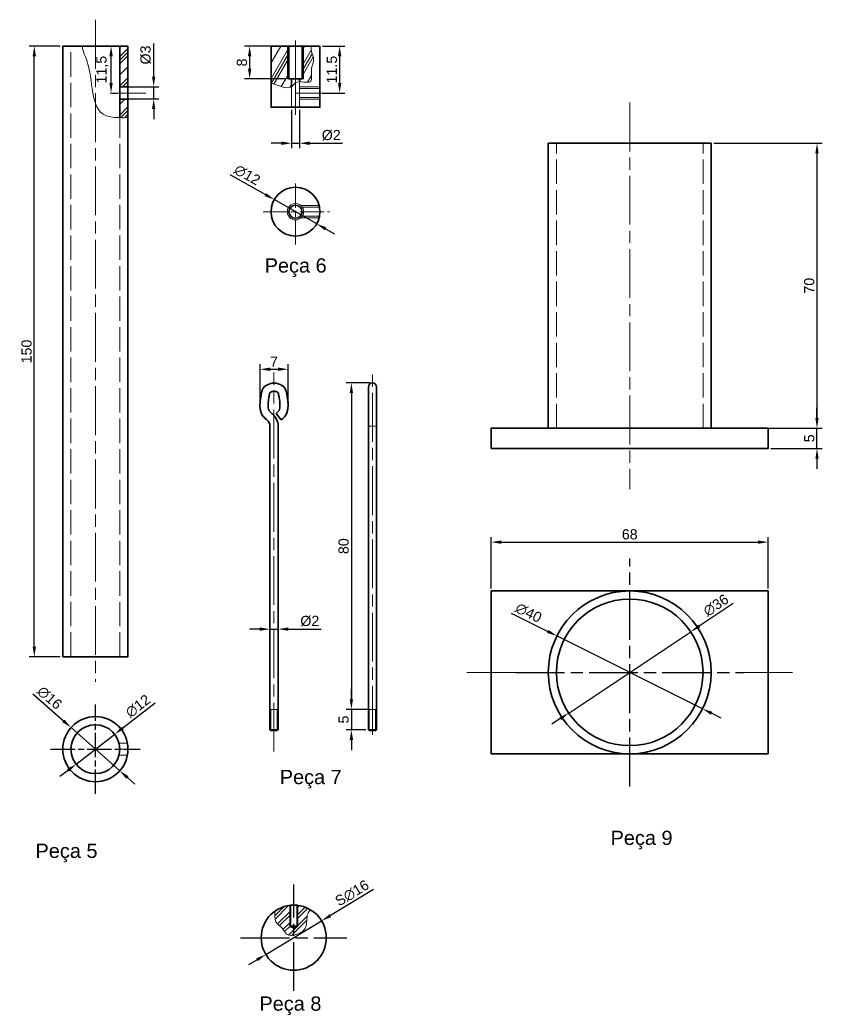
# Model space of a CAD drawing. Header units: millimetres. Extents: x 21 to 831, y -5 to 309.
# Drawn here: x 483.6 to 680.6, y 15.8 to 260.3 of the extents above; entities that cross this region are included whole.
import ezdxf

# ---------------------------------------------------------------- set-up
doc = ezdxf.new("R2010")
doc.units = ezdxf.units.MM
for name, pattern in [('AM_ISO02W050', [7.5, 6, -1.5]), ('AM_ISO08W050', [18, 12, -1.5, 3, -1.5]), ('AM_ISO08W050x2', [9, 6, -0.75, 1.5, -0.75])]:
    doc.linetypes.add(name, pattern=pattern)
for name, color, linetype, lineweight in [('AM_5', 3, 'Continuous', 25), ('AM_6', 2, 'Continuous', 35), ('AM_7', 4, 'AM_ISO08W050', 25), ('Contorno', 7, 'Continuous', 35), ('Cotas', 2, 'Continuous', 18), ('Eixos', 3, 'AM_ISO08W050', 18), ('Inflexão', 7, 'Continuous', 18), ('Invisível', 7, 'AM_ISO02W050', 18), ('Tracejado', 4, 'Continuous', 18)]:
    doc.layers.add(name, color=color, linetype=linetype, lineweight=lineweight)
doc.styles.get("Standard").update_dxf_attribs({"font": 'arial.ttf'})
doc.dimstyles.new('ISO-25$0', dxfattribs={"dimtxt": 2.5, "dimasz": 2.5, "dimexe": 1.25, "dimexo": 0.625, "dimtad": 1, "dimdec": 1, "dimtxsty": 'Standard', "dimcen": 2.5, "dimadec": 0, "dimazin": 0, "dimtfac": 1, "dimtdec": 1, "dimtmove": 0, "dimatfit": 3, "dimfxl": 1, "dimarcsym": 0})
doc.dimstyles.new('ISO-25$3', dxfattribs={"dimtxt": 2.5, "dimasz": 2.5, "dimexe": 1.25, "dimexo": 0.625, "dimtad": 1, "dimdec": 1, "dimtxsty": 'Standard', "dimcen": 2.5, "dimadec": 0, "dimazin": 0, "dimtfac": 1, "dimtdec": 1, "dimtmove": 0, "dimatfit": 3, "dimfxl": 1, "dimarcsym": 0})

# ---------------------------------------------------------------- blocks, each defined once
blk = doc.blocks.new('*D23')
at = {"layer": 'AM_5', "color": 0, "lineweight": -2, "transparency": 16777216}
for p, q in [((654, 230), (680.62, 230)), ((679.37, 227.5), (679.37, 162.5)), ((654, 160), (680.62, 160))]:
    blk.add_line(p, q, dxfattribs=at)
at = {"layer": 'AM_5', "color": 0, "transparency": 16777216}
for points in [[(678.96, 227.5), (679.79, 227.5), (679.37, 230)], [(678.96, 162.5), (679.79, 162.5), (679.37, 160)]]:
    blk.add_solid(points, dxfattribs=at)
at = {"layer": 'Defpoints', "color": 0, "transparency": 16777216}
for p in [(653.37, 230), (653.37, 160), (679.37, 160)]:
    blk.add_point(p, dxfattribs=at)
at = {"layer": 'AM_5', "color": 0, "transparency": 16777216, "insert": (677.47, 195), "char_height": 2.5, "attachment_point": 5, "rotation": 90}
blk.add_mtext('70', dxfattribs=at)
blk = doc.blocks.new('*D24')
at = {"layer": 'AM_5', "color": 0, "lineweight": -2, "transparency": 16777216}
for p, q in [((679.37, 162.5), (679.37, 165)), ((668, 160), (680.62, 160)), ((679.37, 155), (679.37, 160)), ((668, 155), (680.62, 155)), ((679.37, 152.5), (679.37, 150))]:
    blk.add_line(p, q, dxfattribs=at)
at = {"layer": 'AM_5', "color": 0, "transparency": 16777216}
for points in [[(678.96, 162.5), (679.79, 162.5), (679.37, 160)], [(678.96, 152.5), (679.79, 152.5), (679.37, 155)]]:
    blk.add_solid(points, dxfattribs=at)
at = {"layer": 'Defpoints', "color": 0, "transparency": 16777216}
for p in [(667.37, 160), (679.37, 160), (667.37, 155)]:
    blk.add_point(p, dxfattribs=at)
at = {"layer": 'AM_5', "color": 0, "transparency": 16777216, "insert": (677.48, 157.5), "char_height": 2.5, "attachment_point": 5, "rotation": 90}
blk.add_mtext('5', dxfattribs=at)
blk = doc.blocks.new('*D25')
at = {"layer": 'AM_5', "color": 0, "lineweight": -2, "transparency": 16777216}
for p, q in [((599.37, 120.62), (599.37, 133.25)), ((667.37, 120.62), (667.37, 133.25)), ((601.87, 132), (664.87, 132))]:
    blk.add_line(p, q, dxfattribs=at)
at = {"layer": 'AM_5', "color": 0, "transparency": 16777216}
for points in [[(601.87, 132.42), (601.87, 131.58), (599.37, 132)], [(664.87, 132.42), (664.87, 131.58), (667.37, 132)]]:
    blk.add_solid(points, dxfattribs=at)
at = {"layer": 'Defpoints', "color": 0, "transparency": 16777216}
for p in [(667.37, 132), (599.37, 120), (667.37, 120)]:
    blk.add_point(p, dxfattribs=at)
at = {"layer": 'AM_5', "color": 0, "transparency": 16777216, "insert": (633.37, 133.9), "char_height": 2.5, "attachment_point": 5}
blk.add_mtext('68', dxfattribs=at)
blk = doc.blocks.new('*D26')
at = {"layer": 'AM_5', "color": 0, "lineweight": -2, "transparency": 16777216}
for p, q in [((658.79, 116.95), (650.43, 111.37)), ((618.4, 90.02), (648.35, 109.98)), ((616.32, 88.63), (614.24, 87.24))]:
    blk.add_line(p, q, dxfattribs=at)
at = {"layer": 'AM_5', "color": 0, "transparency": 16777216}
for points in [[(650.2, 111.72), (650.66, 111.02), (648.35, 109.98)], [(616.09, 88.98), (616.55, 88.28), (618.4, 90.02)]]:
    blk.add_solid(points, dxfattribs=at)
at = {"layer": 'Defpoints', "color": 0, "transparency": 16777216}
for p in [(648.35, 109.98), (618.4, 90.02)]:
    blk.add_point(p, dxfattribs=at)
at = {"layer": 'AM_5', "color": 0, "transparency": 16777216, "insert": (654.56, 116.49), "char_height": 2.5, "attachment_point": 5, "rotation": 33.6901}
blk.add_mtext('∅36', dxfattribs=at)
blk = doc.blocks.new('*D27')
at = {"layer": 'AM_5', "color": 0, "lineweight": -2, "transparency": 16777216}
for p, q in [((604.27, 114.55), (613.25, 110.06)), ((651.26, 91.06), (615.49, 108.94)), ((653.5, 89.94), (655.74, 88.82))]:
    blk.add_line(p, q, dxfattribs=at)
at = {"layer": 'AM_5', "color": 0, "transparency": 16777216}
for points in [[(613.44, 110.43), (613.06, 109.69), (615.49, 108.94)], [(653.69, 90.31), (653.31, 89.57), (651.26, 91.06)]]:
    blk.add_solid(points, dxfattribs=at)
at = {"layer": 'Defpoints', "color": 0, "transparency": 16777216}
for p in [(615.49, 108.94), (651.26, 91.06)]:
    blk.add_point(p, dxfattribs=at)
at = {"layer": 'AM_5', "color": 0, "transparency": 16777216, "insert": (608.52, 114.63), "char_height": 2.5, "attachment_point": 5, "rotation": 333.4349}
blk.add_mtext('∅40', dxfattribs=at)
blk = doc.blocks.new('*D28')
at = {"layer": 'AM_5', "color": 0, "lineweight": -2, "transparency": 16777216}
for p, q in [((493.49, 253.84), (485.86, 253.84)), ((487.11, 106.34), (487.11, 251.34)), ((493.49, 103.84), (485.86, 103.84))]:
    blk.add_line(p, q, dxfattribs=at)
at = {"layer": 'AM_5', "color": 0, "transparency": 16777216}
for points in [[(486.7, 251.34), (487.53, 251.34), (487.11, 253.84)], [(486.7, 106.34), (487.53, 106.34), (487.11, 103.84)]]:
    blk.add_solid(points, dxfattribs=at)
at = {"layer": 'Defpoints', "color": 0, "transparency": 16777216}
for p in [(487.11, 253.84), (494.11, 253.84), (494.11, 103.84)]:
    blk.add_point(p, dxfattribs=at)
at = {"layer": 'AM_5', "color": 0, "transparency": 16777216, "insert": (485.21, 178.84), "char_height": 2.5, "attachment_point": 5, "rotation": 90}
blk.add_mtext('150', dxfattribs=at)
blk = doc.blocks.new('*D29')
at = {"layer": 'AM_5', "color": 0, "lineweight": -2, "transparency": 16777216}
for p, q in [((516.77, 92.47), (508.84, 86.33)), ((497.37, 77.46), (506.86, 84.8)), ((495.39, 75.93), (493.41, 74.4))]:
    blk.add_line(p, q, dxfattribs=at)
at = {"layer": 'AM_5', "color": 0, "transparency": 16777216}
for points in [[(508.58, 86.66), (509.09, 86), (506.86, 84.8)], [(495.14, 76.26), (495.65, 75.6), (497.37, 77.46)]]:
    blk.add_solid(points, dxfattribs=at)
at = {"layer": 'Defpoints', "color": 0, "transparency": 16777216}
for p in [(506.86, 84.8), (497.37, 77.46)]:
    blk.add_point(p, dxfattribs=at)
at = {"layer": 'AM_5', "color": 0, "transparency": 16777216, "insert": (512.59, 91.72), "char_height": 2.5, "attachment_point": 5, "rotation": 37.7151}
blk.add_mtext('∅12', dxfattribs=at)
blk = doc.blocks.new('*D30')
at = {"layer": 'AM_5', "color": 0, "lineweight": -2, "transparency": 16777216}
for p, q in [((486.74, 94.77), (494.26, 88.1)), ((508.1, 75.83), (496.13, 86.44)), ((509.97, 74.17), (511.84, 72.51))]:
    blk.add_line(p, q, dxfattribs=at)
at = {"layer": 'AM_5', "color": 0, "transparency": 16777216}
for points in [[(494.53, 88.41), (493.98, 87.79), (496.13, 86.44)], [(510.25, 74.48), (509.69, 73.86), (508.1, 75.83)]]:
    blk.add_solid(points, dxfattribs=at)
at = {"layer": 'Defpoints', "color": 0, "transparency": 16777216}
for p in [(496.13, 86.44), (508.1, 75.83)]:
    blk.add_point(p, dxfattribs=at)
at = {"layer": 'AM_5', "color": 0, "transparency": 16777216, "insert": (490.87, 93.74), "char_height": 2.5, "attachment_point": 5, "rotation": 318.438}
blk.add_mtext('∅16', dxfattribs=at)
blk = doc.blocks.new('*D31')
at = {"layer": 'AM_5', "color": 0, "lineweight": -2, "transparency": 16777216}
for p, q in [((570.42, 46.62), (559.83, 40.24)), ((543.98, 30.69), (557.69, 38.95)), ((541.84, 29.4), (539.7, 28.12))]:
    blk.add_line(p, q, dxfattribs=at)
at = {"layer": 'AM_5', "color": 0, "transparency": 16777216}
for points in [[(559.62, 40.6), (560.05, 39.88), (557.69, 38.95)], [(541.63, 29.76), (542.06, 29.05), (543.98, 30.69)]]:
    blk.add_solid(points, dxfattribs=at)
at = {"layer": 'Defpoints', "color": 0, "transparency": 16777216}
for p in [(557.69, 38.95), (543.98, 30.69)]:
    blk.add_point(p, dxfattribs=at)
at = {"layer": 'AM_5', "color": 0, "transparency": 16777216, "insert": (565.18, 45.76), "char_height": 2.5, "attachment_point": 5, "rotation": 31.0631}
blk.add_mtext('S∅16', dxfattribs=at)
blk = doc.blocks.new('*D32')
at = {"layer": 'AM_5', "color": 0, "lineweight": -2, "transparency": 16777216}
for p, q in [((542.5, 110.62), (540, 110.62)), ((545, 111.02), (545, 109.37)), ((545, 110.62), (547, 110.62)), ((547, 111.02), (547, 109.37)), ((549.5, 110.62), (557.58, 110.62))]:
    blk.add_line(p, q, dxfattribs=at)
at = {"layer": 'AM_5', "color": 0, "transparency": 16777216}
for points in [[(542.5, 111.04), (542.5, 110.21), (545, 110.62)], [(549.5, 111.04), (549.5, 110.21), (547, 110.62)]]:
    blk.add_solid(points, dxfattribs=at)
at = {"layer": 'Defpoints', "color": 0, "transparency": 16777216}
for p in [(545, 111.65), (547, 111.65), (547, 110.62)]:
    blk.add_point(p, dxfattribs=at)
at = {"layer": 'AM_5', "color": 0, "transparency": 16777216, "insert": (554.79, 112.6), "char_height": 2.5, "attachment_point": 5}
blk.add_mtext('%%C2', dxfattribs=at)
blk = doc.blocks.new('*D33')
at = {"layer": 'AM_5', "color": 0, "lineweight": -2, "transparency": 16777216}
for p, q in [((516.43, 246.38), (516.43, 254.49)), ((510.05, 243.88), (517.68, 243.88)), ((516.43, 240.88), (516.43, 243.88)), ((510.05, 240.88), (517.68, 240.88)), ((516.43, 238.38), (516.43, 235.88))]:
    blk.add_line(p, q, dxfattribs=at)
at = {"layer": 'AM_5', "color": 0, "transparency": 16777216}
for points in [[(516.01, 246.38), (516.84, 246.38), (516.43, 243.88)], [(516.01, 238.38), (516.84, 238.38), (516.43, 240.88)]]:
    blk.add_solid(points, dxfattribs=at)
at = {"layer": 'Defpoints', "color": 0, "transparency": 16777216}
for p in [(509.43, 243.88), (516.43, 243.88), (509.43, 240.88)]:
    blk.add_point(p, dxfattribs=at)
at = {"layer": 'AM_5', "color": 0, "transparency": 16777216, "insert": (514.46, 251.68), "char_height": 2.5, "attachment_point": 5, "rotation": 90}
blk.add_mtext('%%C3', dxfattribs=at)
blk = doc.blocks.new('*D34')
at = {"layer": 'AM_5', "color": 0, "lineweight": -2, "transparency": 16777216}
for p, q in [((535.17, 222.35), (543.88, 217.39)), ((556.48, 210.21), (546.05, 216.15)), ((558.65, 208.97), (560.82, 207.74))]:
    blk.add_line(p, q, dxfattribs=at)
at = {"layer": 'AM_5', "color": 0, "transparency": 16777216}
for points in [[(544.09, 217.75), (543.67, 217.02), (546.05, 216.15)], [(558.86, 209.34), (558.45, 208.61), (556.48, 210.21)]]:
    blk.add_solid(points, dxfattribs=at)
at = {"layer": 'Defpoints', "color": 0, "transparency": 16777216}
for p in [(546.05, 216.15), (556.48, 210.21)]:
    blk.add_point(p, dxfattribs=at)
at = {"layer": 'AM_5', "color": 0, "transparency": 16777216, "insert": (539.41, 222.2), "char_height": 2.5, "attachment_point": 5, "rotation": 330.3407}
blk.add_mtext('∅12', dxfattribs=at)
blk = doc.blocks.new('*D35')
at = {"layer": 'AM_5', "color": 0, "lineweight": -2, "transparency": 16777216}
for p, q in [((557.89, 253.84), (563.36, 253.84)), ((562.11, 251.34), (562.11, 244.84)), ((557.89, 242.34), (563.36, 242.34))]:
    blk.add_line(p, q, dxfattribs=at)
at = {"layer": 'AM_5', "color": 0, "transparency": 16777216}
for points in [[(561.7, 251.34), (562.53, 251.34), (562.11, 253.84)], [(561.7, 244.84), (562.53, 244.84), (562.11, 242.34)]]:
    blk.add_solid(points, dxfattribs=at)
at = {"layer": 'Defpoints', "color": 0, "transparency": 16777216}
for p in [(557.27, 253.84), (557.27, 242.34), (562.11, 242.34)]:
    blk.add_point(p, dxfattribs=at)
at = {"layer": 'AM_5', "color": 0, "transparency": 16777216, "insert": (560.21, 248.09), "char_height": 2.5, "attachment_point": 5, "rotation": 90}
blk.add_mtext('11.5', dxfattribs=at)
blk = doc.blocks.new('*D36')
at = {"layer": 'AM_5', "color": 0, "lineweight": -2, "transparency": 16777216}
for p, q in [((550.27, 238.22), (550.27, 228.75)), ((552.27, 238.22), (552.27, 228.75)), ((547.77, 230), (545.27, 230)), ((550.27, 230), (552.27, 230)), ((554.77, 230), (562.85, 230))]:
    blk.add_line(p, q, dxfattribs=at)
at = {"layer": 'AM_5', "color": 0, "transparency": 16777216}
for points in [[(547.77, 230.42), (547.77, 229.58), (550.27, 230)], [(554.77, 230.42), (554.77, 229.58), (552.27, 230)]]:
    blk.add_solid(points, dxfattribs=at)
at = {"layer": 'Defpoints', "color": 0, "transparency": 16777216}
for p in [(550.27, 238.84), (552.27, 238.84), (552.27, 230)]:
    blk.add_point(p, dxfattribs=at)
at = {"layer": 'AM_5', "color": 0, "transparency": 16777216, "insert": (560.06, 231.97), "char_height": 2.5, "attachment_point": 5}
blk.add_mtext('%%C2', dxfattribs=at)
blk = doc.blocks.new('*D45')
at = {"layer": 'AM_5', "color": 0, "lineweight": -2, "transparency": 16777216}
for p, q in [((546.69, 253.84), (538.75, 253.84)), ((540, 251.34), (540, 248.34)), ((548.64, 245.84), (538.75, 245.84))]:
    blk.add_line(p, q, dxfattribs=at)
at = {"layer": 'AM_5', "color": 0, "transparency": 16777216}
for points in [[(539.58, 251.34), (540.42, 251.34), (540, 253.84)], [(539.58, 248.34), (540.42, 248.34), (540, 245.84)]]:
    blk.add_solid(points, dxfattribs=at)
at = {"layer": 'Defpoints', "color": 0, "transparency": 16777216}
for p in [(547.32, 253.84), (540, 245.84), (549.27, 245.84)]:
    blk.add_point(p, dxfattribs=at)
at = {"layer": 'AM_5', "color": 0, "transparency": 16777216, "insert": (538.1, 249.84), "char_height": 2.5, "attachment_point": 5, "rotation": 90}
blk.add_mtext('8', dxfattribs=at)
blk = doc.blocks.new('*D57')
at = {"layer": 'AM_5', "color": 0, "lineweight": -2, "transparency": 16777216}
for p, q in [((569.55, 171.1), (563.75, 171.1)), ((565, 168.6), (565, 93.42)), ((569.55, 90.92), (563.75, 90.92))]:
    blk.add_line(p, q, dxfattribs=at)
at = {"layer": 'AM_5', "color": 0, "transparency": 16777216}
for points in [[(564.58, 168.6), (565.42, 168.6), (565, 171.1)], [(564.58, 93.42), (565.42, 93.42), (565, 90.92)]]:
    blk.add_solid(points, dxfattribs=at)
at = {"layer": 'Defpoints', "color": 0, "transparency": 16777216}
for p in [(570.18, 171.1), (565, 90.92), (570.18, 90.92)]:
    blk.add_point(p, dxfattribs=at)
at = {"layer": 'AM_5', "color": 0, "transparency": 16777216, "insert": (563.1, 131.01), "char_height": 2.5, "attachment_point": 5, "rotation": 90}
blk.add_mtext('80', dxfattribs=at)
blk = doc.blocks.new('*D58')
at = {"layer": 'AM_5', "color": 0, "lineweight": -2, "transparency": 16777216}
for p, q in [((565, 93.42), (565, 95.92)), ((568.55, 90.92), (563.75, 90.92)), ((565, 90.92), (565, 85.92)), ((568.55, 85.92), (563.75, 85.92)), ((565, 83.42), (565, 80.92))]:
    blk.add_line(p, q, dxfattribs=at)
at = {"layer": 'AM_5', "color": 0, "transparency": 16777216}
for points in [[(564.58, 93.42), (565.42, 93.42), (565, 90.92)], [(564.58, 83.42), (565.42, 83.42), (565, 85.92)]]:
    blk.add_solid(points, dxfattribs=at)
at = {"layer": 'Defpoints', "color": 0, "transparency": 16777216}
for p in [(569.18, 90.92), (565, 85.92), (569.18, 85.92)]:
    blk.add_point(p, dxfattribs=at)
at = {"layer": 'AM_5', "color": 0, "transparency": 16777216, "insert": (563.1, 88.42), "char_height": 2.5, "attachment_point": 5, "rotation": 90}
blk.add_mtext('5', dxfattribs=at)
blk = doc.blocks.new('*D59')
at = {"layer": 'AM_5', "color": 0, "lineweight": -2, "transparency": 16777216}
for p, q in [((542.55, 165.92), (542.55, 175.72)), ((545.05, 174.47), (546.95, 174.47)), ((549.45, 165.92), (549.45, 175.72))]:
    blk.add_line(p, q, dxfattribs=at)
at = {"layer": 'AM_5', "color": 0, "transparency": 16777216}
for points in [[(545.05, 174.89), (545.05, 174.06), (542.55, 174.47)], [(546.95, 174.89), (546.95, 174.06), (549.45, 174.47)]]:
    blk.add_solid(points, dxfattribs=at)
at = {"layer": 'Defpoints', "color": 0, "transparency": 16777216}
for p in [(549.45, 174.47), (542.55, 165.3), (549.45, 165.3)]:
    blk.add_point(p, dxfattribs=at)
at = {"layer": 'AM_5', "color": 0, "transparency": 16777216, "insert": (546, 176.35), "char_height": 2.5, "attachment_point": 5}
blk.add_mtext('7', dxfattribs=at)
blk = doc.blocks.new('Haste de suspensão do pêndulo')
at = {"layer": 'Contorno'}
for p, q in [((1.76, -6.68), (0.54, -5.1)), ((-0.98, -77.79), (-0.98, -8.24)), ((1.02, -82.79), (1.02, -8.24)), ((-0.98, -77.79), (-0.98, -82.79)), ((-0.98, -82.79), (1.02, -82.79)), ((-0.98, -82.79), (-0.78, -82.99)), ((-0.78, -82.99), (0.08, -82.99)), ((0.78, -82.99), (-0.08, -82.99)), ((0.98, -82.79), (0.78, -82.99))]:
    blk.add_line(p, q, dxfattribs=at)
for radius in [2, 4]:
    blk.add_arc((-2.98, -8.24), radius, 0, 51.2924, dxfattribs=at)
for points, knots in [([(0.02, 2.39), (-0.32, 2.35), (-1.29, 2.22), (-2.81, 1.34), (-3.37, -1.57), (-3.8, -4.8), (-2.18, -6.32), (-1.73, -6.68)], [0, 0, 0, 0, 1.015842, 2.968754, 4.686662, 9.690498, 11.378406, 11.378406, 11.378406, 11.378406]), ([(-2.68, 1.05), (-2.72, 0.99), (-2.74, 0.94), (-2.8, 0.83), (-2.83, 0.77), (-2.87, 0.68), (-2.88, 0.63), (-2.91, 0.56), (-2.92, 0.52), (-2.97, 0.39), (-2.99, 0.29), (-3.04, 0.11), (-3.05, 0.03), (-3.1, -0.18), (-3.12, -0.3), (-3.16, -0.54), (-3.18, -0.67), (-3.25, -1.09), (-3.3, -1.39), (-3.38, -1.99), (-3.41, -2.29), (-3.44, -2.83), (-3.45, -3.07), (-3.43, -3.58), (-3.41, -3.83), (-3.33, -4.32), (-3.28, -4.57), (-3.12, -5.03), (-3.02, -5.25), (-2.84, -5.54), (-2.78, -5.62), (-2.66, -5.78), (-2.6, -5.86), (-2.45, -6.03), (-2.36, -6.12), (-2.19, -6.29), (-2.1, -6.37), (-1.91, -6.53), (-1.82, -6.6), (-1.73, -6.68)], [3.081035, 3.081035, 3.081035, 3.081035, 3.277809, 3.277809, 3.474583, 3.474583, 3.589021, 3.589021, 3.703459, 3.703459, 4.031854, 4.031854, 4.267018, 4.267018, 4.620797, 4.620797, 4.974576, 4.974576, 5.817203, 5.817203, 6.659829, 6.659829, 7.356631, 7.356631, 8.12125, 8.12125, 8.885868, 8.885868, 9.650487, 9.650487, 9.966106, 9.966106, 10.281726, 10.281726, 10.655249, 10.655249, 11.028772, 11.028772, 11.368108, 11.368108, 11.368108, 11.368108]), ([(-2.68, 1.05), (-2.72, 0.99), (-2.74, 0.94), (-2.8, 0.83), (-2.83, 0.77), (-2.87, 0.68), (-2.88, 0.63), (-2.91, 0.56), (-2.92, 0.52), (-2.97, 0.39), (-2.99, 0.29), (-3.04, 0.11), (-3.05, 0.03), (-3.1, -0.18), (-3.12, -0.3), (-3.16, -0.54), (-3.18, -0.67), (-3.25, -1.09), (-3.3, -1.39), (-3.38, -1.99), (-3.41, -2.29), (-3.44, -2.83), (-3.45, -3.07), (-3.43, -3.58), (-3.41, -3.83), (-3.33, -4.32), (-3.28, -4.57), (-3.12, -5.03), (-3.02, -5.25), (-2.84, -5.54), (-2.78, -5.62), (-2.66, -5.78), (-2.6, -5.86), (-2.45, -6.03), (-2.36, -6.12), (-2.19, -6.29), (-2.1, -6.37), (-1.91, -6.53), (-1.82, -6.6), (-1.73, -6.68)], [3.081035, 3.081035, 3.081035, 3.081035, 3.277809, 3.277809, 3.474583, 3.474583, 3.589021, 3.589021, 3.703459, 3.703459, 4.031854, 4.031854, 4.267018, 4.267018, 4.620797, 4.620797, 4.974576, 4.974576, 5.817203, 5.817203, 6.659829, 6.659829, 7.356631, 7.356631, 8.12125, 8.12125, 8.885868, 8.885868, 9.650487, 9.650487, 9.966106, 9.966106, 10.281726, 10.281726, 10.655249, 10.655249, 11.028772, 11.028772, 11.368108, 11.368108, 11.368108, 11.368108]), ([(-0.98, 0), (-0.98, 0), (-0.99, -0.02), (-1.03, -0.13), (-1.08, -0.28), (-1.14, -0.6), (-1.16, -0.72), (-1.21, -0.99), (-1.23, -1.13), (-1.3, -1.52), (-1.34, -1.78), (-1.42, -2.5), (-1.45, -2.93), (-1.43, -3.59), (-1.39, -3.84), (-1.31, -4.13), (-1.28, -4.21), (-1.23, -4.33), (-1.21, -4.37), (-1.14, -4.48), (-1.09, -4.55), (-0.92, -4.73), (-0.81, -4.84), (-0.54, -5.07), (-0.37, -5.21), (0.02, -5.59)], [3.081035, 3.081035, 3.081035, 3.081035, 3.501861, 3.501861, 4.307435, 4.307435, 4.709104, 4.709104, 5.110774, 5.110774, 5.914113, 5.914113, 7.398486, 7.398486, 8.611286, 8.611286, 9.240252, 9.240252, 9.668711, 9.668711, 10.354076, 10.354076, 11.039441, 11.039441, 11.800283, 11.800283, 11.800283, 11.800283]), ([(0.02, 0.37), (0.09, 0.38), (-0.06, 0.36), (-0.27, 0.33), (-0.35, 0.31), (-0.46, 0.28), (-0.51, 0.27), (-0.61, 0.23), (-0.65, 0.21), (-0.79, 0.15), (-0.86, 0.1), (-0.95, 0.03), (-0.98, 0), (-0.98, 0)], [0, 0, 0, 0, 0.542862, 0.542862, 0.942699, 0.942699, 1.275435, 1.275435, 1.60817, 1.60817, 2.27364, 2.27364, 2.860374, 2.860374, 2.860374, 2.860374]), ([(0.02, 0.37), (-0.06, 0.38), (0.09, 0.36), (0.3, 0.33), (0.38, 0.31), (0.49, 0.28), (0.54, 0.27), (0.64, 0.23), (0.69, 0.21), (0.82, 0.15), (0.89, 0.1), (0.99, 0.03), (1.01, 0), (1.01, 0)], [0, 0, 0, 0, 0.542862, 0.542862, 0.942699, 0.942699, 1.275435, 1.275435, 1.60817, 1.60817, 2.27364, 2.27364, 2.860374, 2.860374, 2.860374, 2.860374]), ([(0.02, 2.39), (0.35, 2.35), (1.33, 2.22), (2.85, 1.34), (3.4, -1.57), (3.83, -4.8), (2.21, -6.32), (1.76, -6.68)], [0, 0, 0, 0, 1.015842, 2.968754, 4.686662, 9.690498, 11.378406, 11.378406, 11.378406, 11.378406]), ([(1.01, 0), (1.01, 0), (1.02, -0.02), (1.07, -0.13), (1.11, -0.28), (1.17, -0.6), (1.2, -0.72), (1.24, -0.99), (1.27, -1.13), (1.33, -1.52), (1.37, -1.78), (1.46, -2.5), (1.48, -2.93), (1.46, -3.59), (1.43, -3.84), (1.35, -4.13), (1.32, -4.21), (1.26, -4.33), (1.24, -4.37), (1.18, -4.48), (1.12, -4.55), (0.95, -4.73), (0.85, -4.84), (0.66, -4.99), (0.61, -5.04), (0.54, -5.1)], [3.081035, 3.081035, 3.081035, 3.081035, 3.501861, 3.501861, 4.307435, 4.307435, 4.709104, 4.709104, 5.110774, 5.110774, 5.914113, 5.914113, 7.398486, 7.398486, 8.611286, 8.611286, 9.240252, 9.240252, 9.668711, 9.668711, 10.354076, 10.354076, 11.039441, 11.039441, 11.319269, 11.319269, 11.319269, 11.319269]), ([(2.71, 1.05), (2.75, 0.99), (2.78, 0.94), (2.83, 0.83), (2.86, 0.77), (2.9, 0.68), (2.92, 0.63), (2.94, 0.56), (2.95, 0.52), (3, 0.39), (3.02, 0.29), (3.07, 0.11), (3.09, 0.03), (3.13, -0.18), (3.15, -0.3), (3.19, -0.54), (3.22, -0.67), (3.29, -1.09), (3.33, -1.39), (3.41, -1.99), (3.44, -2.29), (3.47, -2.83), (3.48, -3.07), (3.46, -3.58), (3.44, -3.83), (3.37, -4.32), (3.31, -4.57), (3.15, -5.03), (3.05, -5.25), (2.87, -5.54), (2.81, -5.62), (2.69, -5.78), (2.63, -5.86), (2.48, -6.03), (2.4, -6.12), (2.22, -6.29), (2.13, -6.37), (1.95, -6.53), (1.86, -6.6), (1.77, -6.68)], [3.081035, 3.081035, 3.081035, 3.081035, 3.277809, 3.277809, 3.474583, 3.474583, 3.589021, 3.589021, 3.703459, 3.703459, 4.031854, 4.031854, 4.267018, 4.267018, 4.620797, 4.620797, 4.974576, 4.974576, 5.817203, 5.817203, 6.659829, 6.659829, 7.356631, 7.356631, 8.12125, 8.12125, 8.885868, 8.885868, 9.650487, 9.650487, 9.966106, 9.966106, 10.281726, 10.281726, 10.655249, 10.655249, 11.028772, 11.028772, 11.368108, 11.368108, 11.368108, 11.368108]), ([(2.71, 1.05), (2.75, 0.99), (2.78, 0.94), (2.83, 0.83), (2.86, 0.77), (2.9, 0.68), (2.92, 0.63), (2.94, 0.56), (2.95, 0.52), (3, 0.39), (3.02, 0.29), (3.07, 0.11), (3.09, 0.03), (3.13, -0.18), (3.15, -0.3), (3.19, -0.54), (3.22, -0.67), (3.29, -1.09), (3.33, -1.39), (3.41, -1.99), (3.44, -2.29), (3.47, -2.83), (3.48, -3.07), (3.46, -3.58), (3.44, -3.83), (3.37, -4.32), (3.31, -4.57), (3.15, -5.03), (3.05, -5.25), (2.87, -5.54), (2.81, -5.62), (2.69, -5.78), (2.63, -5.86), (2.48, -6.03), (2.4, -6.12), (2.22, -6.29), (2.13, -6.37), (1.95, -6.53), (1.86, -6.6), (1.77, -6.68)], [3.081035, 3.081035, 3.081035, 3.081035, 3.277809, 3.277809, 3.474583, 3.474583, 3.589021, 3.589021, 3.703459, 3.703459, 4.031854, 4.031854, 4.267018, 4.267018, 4.620797, 4.620797, 4.974576, 4.974576, 5.817203, 5.817203, 6.659829, 6.659829, 7.356631, 7.356631, 8.12125, 8.12125, 8.885868, 8.885868, 9.650487, 9.650487, 9.966106, 9.966106, 10.281726, 10.281726, 10.655249, 10.655249, 11.028772, 11.028772, 11.368108, 11.368108, 11.368108, 11.368108])]:
    blk.add_open_spline(points, degree=3, knots=knots, dxfattribs=at)
at = {"layer": 'Eixos'}
blk.add_line((0, -88.15), (0, 4.94), dxfattribs=at)
at = {"layer": 'Inflexão'}
for p, q in [((-0.98, -77.79), (0.99, -77.79)), ((-0.78, -77.79), (-0.78, -82.99)), ((0.78, -77.79), (0.78, -82.99)), ((-0.98, -82.79), (0.99, -82.79))]:
    blk.add_line(p, q, dxfattribs=at)
blk = doc.blocks.new('Massa')
at = {"layer": 'Tracejado'}
h = blk.add_hatch(dxfattribs=at)
h.set_pattern_fill('ANSI32', color=256, scale=0.2, style=0)
h.set_pattern_definition([(45, (-552.6079, -34.8228), (-1.3470384, 1.3470384), []), (45, (-551.7099, -34.8228), (-1.3470384, 1.3470384), [])])
edge = h.paths.add_edge_path()
edge.add_arc((0, 0), 8, 97.1808, 124.5412)
edge.add_spline(control_points=[(-4.54, 6.59), (-4.66, 5.61), (-4.89, 3.79), (-2.75, 2.55), (-1.93, 0.58), (-0.67, 0.48), (0, 0.6)], knot_values=[0, 0, 0, 0, 2.675639, 4.999903, 6.690878, 8.524805, 8.524805, 8.524805, 8.524805], degree=3, periodic=0)
edge.add_line((0, 0.6), (0, 2.35))
edge.add_line((0, 2.35), (-0.82, 2.74))
edge.add_line((-0.82, 2.74), (-0.8, 2.74))
edge.add_line((-0.8, 2.74), (-1, 2.94))
edge.add_line((-1, 2.94), (-1, 7.94))
edge = h.paths.add_edge_path()
edge.add_spline(control_points=[(0, 0.6), (0.28, 0.65), (1.56, 1.01), (3.54, 2.49), (2.96, 5.28), (3.84, 6.53), (4.09, 6.88)], knot_values=[8.524805, 8.524805, 8.524805, 8.524805, 9.301451, 12.011332, 15.290899, 16.540649, 16.540649, 16.540649, 16.540649], degree=3, periodic=0)
edge.add_arc((0, 0), 8, 59.2691, 82.8192)
edge.add_line((1, 7.94), (1, 2.94))
edge.add_line((1, 2.94), (0.8, 2.74))
edge.add_line((0.8, 2.74), (0.82, 2.74))
edge.add_line((0.82, 2.74), (0, 2.35))
edge.add_line((0, 2.35), (0, 0.6))
at = {"layer": 'AM_7'}
for p, q in [((0, -13.06), (0, 13.06)), ((-13.06, 0), (13.06, 0))]:
    blk.add_line(p, q, dxfattribs=at)
at = {"layer": 'Contorno'}
for p, q in [((-0.8, 2.74), (-0.8, 7.96)), ((0.8, 2.74), (0.8, 7.96)), ((0, 2.74), (-0.82, 2.74)), ((0, 2.35), (-0.82, 2.74)), ((-0.8, 2.74), (-0.8, 2.74)), ((0, 2.74), (0.82, 2.74)), ((0, 2.35), (0.82, 2.74)), ((0.8, 2.74), (0.8, 2.74))]:
    blk.add_line(p, q, dxfattribs=at)
blk.add_circle((0, 0), 8, dxfattribs=at)
at = {"layer": 'Inflexão'}
for p, q in [((-1, 7.94), (-1, 2.94)), ((0, 7.94), (0, 7.94)), ((1, 7.94), (1, 2.94)), ((0, 2.94), (-1, 2.94)), ((-1, 2.94), (-0.8, 2.74)), ((0, 2.94), (1, 2.94)), ((1, 2.94), (0.8, 2.74))]:
    blk.add_line(p, q, dxfattribs=at)
blk.add_spline([(-4.54, 6.59), (-4.38, 3.92), (-2.79, 2.23), (-1.77, 0.88), (0.84, 0.83), (2.92, 2.57), (3.45, 5.8), (4.09, 6.88)], degree=3, dxfattribs=at)
blk = doc.blocks.new('Contentor de líquido')
at = {"layer": 'Contorno'}
for points in [[(-20, 5), (20, 5), (20, 75), (-20, 75)], [(-34, 0), (34, 0), (34, 5), (-34, 5)]]:
    blk.add_lwpolyline(points, close=True, dxfattribs=at)
at = {"layer": 'Eixos'}
blk.add_line((0, 85), (0, -10), dxfattribs=at)
at = {"layer": 'Invisível'}
for p, q in [((-18, 5), (-18, 75)), ((18, 5), (18, 75))]:
    blk.add_line(p, q, dxfattribs=at)
blk = doc.blocks.new('*D72')
at = {"layer": 'AM_5', "color": 0, "lineweight": -2, "transparency": 16777216}
for p, q in [((506.38, 253.84), (507.22, 253.84)), ((505.97, 244.84), (505.97, 251.34)), ((506.38, 242.34), (507.22, 242.34))]:
    blk.add_line(p, q, dxfattribs=at)
at = {"layer": 'AM_5', "color": 0, "transparency": 16777216}
for points in [[(505.55, 251.34), (506.38, 251.34), (505.97, 253.84)], [(505.55, 244.84), (506.38, 244.84), (505.97, 242.34)]]:
    blk.add_solid(points, dxfattribs=at)
at = {"layer": 'Defpoints', "color": 0, "transparency": 16777216}
for p in [(505.75, 253.84), (505.97, 253.84), (505.75, 242.34)]:
    blk.add_point(p, dxfattribs=at)
at = {"layer": 'AM_5', "color": 0, "transparency": 16777216, "insert": (503.84, 248.09), "char_height": 2.5, "attachment_point": 5, "rotation": 90}
blk.add_mtext('11,5', dxfattribs=at)

msp = doc.modelspace()

# ---------------------------------------------------------------- hatches: boundary and pattern name
at = {"layer": 'Tracejado'}
h = msp.add_hatch(dxfattribs=at)
h.set_pattern_fill('PLASTI', color=256, scale=0.8, angle=45)
h.paths.add_polyline_path([(510.11, 253.84), (508.11, 253.84), (508.11, 243.84), (510.11, 243.84)])
edge = h.paths.add_edge_path()
edge.add_line((510.11, 240.84), (508.11, 240.84))
edge.add_line((508.11, 240.84), (508.11, 236.29))
edge.add_spline(control_points=[(508.11, 236.29), (508.8, 236.28), (509.46, 236.28), (510.11, 236.29)], knot_values=[0, 0, 0, 0, 2, 2, 2, 2], degree=3, periodic=0)
edge.add_line((510.11, 236.29), (510.11, 240.84))
h = msp.add_hatch(dxfattribs=at)
h.set_pattern_fill('PLASTI', color=256, scale=0.8, angle=60)
edge = h.paths.add_edge_path()
edge.add_line((549.27, 253.84), (545.27, 253.84))
edge.add_line((545.27, 253.84), (545.27, 244.81))
edge.add_spline(control_points=[(545.27, 244.81), (546.11, 244.48), (547.65, 243.88), (549.66, 243.47), (550.27, 243.88)], knot_values=[0, 0, 0, 0, 2.835403, 5.15683, 5.15683, 5.15683, 5.15683], degree=3, periodic=0)
edge.add_line((550.27, 243.88), (550.27, 245.84))
edge.add_line((550.27, 245.84), (549.67, 245.84))
edge.add_line((549.67, 245.84), (549.27, 245.84))
edge.add_line((549.27, 245.84), (549.27, 253.84))
edge = h.paths.add_edge_path()
edge.add_spline(control_points=[(552.27, 245.07), (553.32, 245.11), (555.78, 244.38), (554.69, 248.3), (556.22, 250.55), (555.03, 252.45), (555.12, 253.44), (555.16, 253.84)], knot_values=[7.505216, 7.505216, 7.505216, 7.505216, 10.277686, 12.994397, 16.141316, 17.856827, 19.062536, 19.062536, 19.062536, 19.062536], degree=3, periodic=0)
edge.add_line((555.16, 253.84), (553.27, 253.84))
edge.add_line((553.27, 253.84), (553.27, 245.84))
edge.add_line((553.27, 245.84), (552.27, 245.84))
edge.add_line((552.27, 245.84), (552.27, 245.07))

# ---------------------------------------------------------------- linework, layer by layer
at = {"layer": 'AM_7'}
for p, q in [((633.37, 72), (633.37, 128)), ((605.37, 100), (661.37, 100))]:
    msp.add_line(p, q, dxfattribs=at)
at = {"layer": 'AM_7', "linetype": 'AM_ISO08W050x2'}
for p, q in [((502.11, 70.13), (502.11, 92.13)), ((491.11, 81.13), (513.11, 81.13))]:
    msp.add_line(p, q, dxfattribs=at)
at = {"layer": 'Contorno'}
for p, q in [((508.11, 253.84), (508.11, 236.29)), ((549.67, 245.84), (549.67, 253.84)), ((552.87, 245.84), (552.87, 253.84)), ((549.67, 245.84), (552.87, 245.84)), ((550.27, 245.84), (550.27, 243.88)), ((552.27, 245.84), (552.27, 245.07)), ((508.11, 243.84), (510.11, 243.84)), ((508.11, 240.84), (510.11, 240.84)), ((569.18, 90.92), (569.18, 170.1)), ((571.18, 85.92), (571.18, 170.1)), ((571.18, 85.92), (571.18, 160.47)), ((569.18, 90.92), (569.18, 85.92)), ((569.18, 85.92), (571.18, 85.92)), ((569.18, 85.92), (569.38, 85.72)), ((569.38, 85.72), (570.25, 85.72)), ((570.95, 85.72), (570.08, 85.72)), ((571.15, 85.92), (570.95, 85.72))]:
    msp.add_line(p, q, dxfattribs=at)
for points in [[(494.11, 103.84), (510.11, 103.84), (510.11, 253.84), (494.11, 253.84)], [(545.27, 253.84), (557.27, 253.84), (557.27, 238.84), (545.27, 238.84)], [(599.37, 80), (667.37, 80), (667.37, 120), (599.37, 120)]]:
    msp.add_lwpolyline(points, close=True, dxfattribs=at)
for centre, radius in [((551.27, 213.18), 6), ((551.27, 213.18), 1.6), ((633.37, 100), 20), ((633.37, 100), 18), ((502.11, 81.13), 8), ((502.11, 81.13), 6)]:
    msp.add_circle(centre, radius, dxfattribs=at)
msp.add_arc((570.18, 170.1), 1, 0, 180, dxfattribs=at)
at = {"layer": 'Eixos'}
for p, q in [((502.11, 260.3), (502.11, 97.64)), ((551.27, 255.24), (551.27, 237)), ((551.27, 237), (551.27, 255.24)), ((505.75, 242.34), (514.48, 242.34)), ((551.27, 242.34), (559.44, 242.34)), ((570.18, 84.66), (570.18, 173.67)), ((605.37, 100), (593.37, 100)), ((661.37, 100), (673.37, 100))]:
    msp.add_line(p, q, dxfattribs=at)
at = {"layer": 'Eixos', "linetype": 'AM_ISO08W050x2'}
for p, q in [((551.27, 205.14), (551.27, 220.96)), ((543.35, 213.18), (559.63, 213.18))]:
    msp.add_line(p, q, dxfattribs=at)
at = {"layer": 'Inflexão'}
for p, q in [((549.27, 245.84), (549.27, 253.84)), ((553.27, 245.84), (553.27, 253.84)), ((569.39, 160.47), (570.88, 160.47)), ((569.18, 90.92), (571.18, 90.92)), ((569.38, 90.92), (569.38, 85.72)), ((569.38, 90.92), (569.38, 85.72)), ((570.95, 90.92), (570.95, 85.72)), ((569.18, 85.92), (571.15, 85.92))]:
    msp.add_line(p, q, dxfattribs=at)
msp.add_circle((551.27, 213.18), 2, dxfattribs=at)
for points in [[(510.11, 236.29), (508.11, 236.29), (504.7, 236.8), (500, 250.38), (498.94, 253.84), (498.94, 254.03)], [(545.27, 244.81), (547.94, 243.88), (550.27, 243.88), (551.27, 244.81), (555, 245.2), (555.16, 247.91), (555.7, 251.01), (555.16, 252.64), (555.16, 253.84)]]:
    msp.add_spline(points, degree=3, dxfattribs=at)
at = {"layer": 'Invisível'}
for p, q in [((496.11, 103.84), (496.11, 253.84)), ((508.11, 103.84), (508.11, 253.84)), ((553.27, 245.84), (549.27, 245.84)), ((550.27, 238.84), (550.27, 245.84)), ((552.27, 238.84), (552.27, 245.84)), ((552.27, 243.84), (557.27, 243.84)), ((552.27, 243.44), (557.27, 243.44)), ((552.27, 241.24), (557.27, 241.24)), ((552.27, 240.84), (557.27, 240.84)), ((552.59, 214.68), (557.08, 214.68)), ((552.94, 214.28), (557.16, 214.28)), ((552.59, 211.68), (557.08, 211.68)), ((552.94, 212.08), (557.16, 212.08)), ((507.97, 82.63), (509.97, 82.63)), ((508.11, 81.13), (510.11, 81.13)), ((507.97, 79.63), (509.97, 79.63))]:
    msp.add_line(p, q, dxfattribs=at)

# ---------------------------------------------------------------- block references
at = {"layer": 'Cotas'}
for name, p in [('Contentor de líquido', (633.37, 155)), ('Haste de suspensão do pêndulo', (545.98, 168.71)), ('Massa', (550.84, 34.82))]:
    msp.add_blockref(name, p, dxfattribs=at)

# ---------------------------------------------------------------- texts
at = {"layer": 'AM_6', "char_height": 3.5, "attachment_point": 1}
for s, insert in [('Peça 6', (543.7, 201.72)), ('Peça 7', (547.41, 76.05)), ('Peça 9', (628.67, 61.11)), ('Peça 5', (487.41, 57.91)), ('Peça 8', (542.41, 20.38))]:
    msp.add_mtext_dynamic_manual_height_columns(s, width=30.0696, gutter_width=17.5, heights=[0], dxfattribs=dict(at, insert=insert))

# ---------------------------------------------------------------- dimensions: what is measured, and where the dimension line sits
at = {"layer": 'AM_5'}
for base, p1, p2, text, picture, middle in [((516.43, 243.88), (509.43, 240.88), (509.43, 243.88), '%%C<>', '*D33', (514.46, 251.68)), ((562.11, 242.34), (557.27, 253.84), (557.27, 242.34), '11.5', '*D35', (560.21, 248.09)), ((565, 90.92), (570.18, 171.1), (570.18, 90.92), '80', '*D57', (563.1, 131.01))]:
    dim = msp.add_linear_dim(base=base, p1=p1, p2=p2, angle=90, text=text, dimstyle='ISO-25$0', override={"dimpost": ''}, dxfattribs=at)
    dim.commit()
    dim.dimension.update_dxf_attribs({"geometry": picture, "text_midpoint": middle})
for base, p1, p2, picture, middle in [((487.11, 253.84), (494.11, 103.84), (494.11, 253.84), '*D28', (485.21, 178.84)), ((505.97, 253.84), (505.75, 242.34), (505.75, 253.84), '*D72', (503.84, 248.09)), ((540, 245.84), (547.32, 253.84), (549.27, 245.84), '*D45', (538.1, 249.84)), ((679.37, 160), (653.37, 230), (653.37, 160), '*D23', (677.47, 195)), ((679.37, 160), (667.37, 155), (667.37, 160), '*D24', (677.48, 157.5)), ((565, 85.92), (569.18, 90.92), (569.18, 85.92), '*D58', (563.1, 88.42))]:
    dim = msp.add_linear_dim(base=base, p1=p1, p2=p2, angle=90, dimstyle='ISO-25$0', override={"dimpost": ''}, dxfattribs=at)
    dim.commit()
    dim.dimension.update_dxf_attribs({"geometry": picture, "text_midpoint": middle})
for base, p1, p2, text, picture, middle in [((552.27, 230), (550.27, 238.84), (552.27, 238.84), '%%C<>', '*D36', (560.06, 231.97)), ((549.45, 174.47), (542.55, 165.3), (549.45, 165.3), '7', '*D59', (546, 176.35)), ((547, 110.62), (545, 111.65), (547, 111.65), '%%C<>', '*D32', (554.79, 112.6))]:
    dim = msp.add_linear_dim(base=base, p1=p1, p2=p2, text=text, dimstyle='ISO-25$0', override={"dimpost": ''}, dxfattribs=at)
    dim.commit()
    dim.dimension.update_dxf_attribs({"geometry": picture, "text_midpoint": middle})
for p1, p2, picture, middle in [((556.48, 210.21), (546.05, 216.15), '*D34', (539.41, 222.2)), ((618.4, 90.02), (648.35, 109.98), '*D26', (654.56, 116.49)), ((651.26, 91.06), (615.49, 108.94), '*D27', (608.52, 114.63)), ((508.1, 75.83), (496.13, 86.44), '*D30', (490.87, 93.74)), ((497.37, 77.46), (506.86, 84.8), '*D29', (512.59, 91.72))]:
    dim = msp.add_diameter_dim_2p(p1=p1, p2=p2, dimstyle='ISO-25$3', override={"dimpost": ''}, dxfattribs=at)
    dim.commit()
    dim.dimension.update_dxf_attribs({"geometry": picture, "text_midpoint": middle})
dim = msp.add_linear_dim(base=(667.37, 132), p1=(599.37, 120), p2=(667.37, 120), dimstyle='ISO-25$0', override={"dimpost": ''}, dxfattribs=at)
dim.commit()
dim.dimension.update_dxf_attribs({"geometry": '*D25', "text_midpoint": (633.37, 133.9)})
dim = msp.add_diameter_dim_2p(p1=(543.98, 30.69), p2=(557.69, 38.95), text='S<>', dimstyle='ISO-25$3', override={"dimpost": ''}, dxfattribs=at)
dim.commit()
dim.dimension.update_dxf_attribs({"geometry": '*D31', "text_midpoint": (565.18, 45.76)})

doc.saveas('drawing.dxf')
